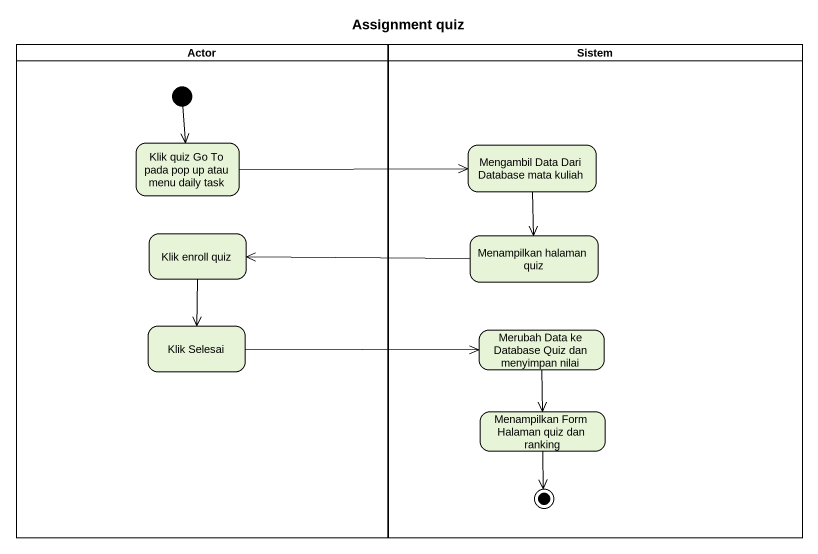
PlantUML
@startuml
title Assignment quiz
hide empty description
state "Actor" as Actor_ <<partition>> {
  state "Klik quiz Go To pada pop up atau menu daily task" as Klik_quiz_Go_To_pada_pop_up
  state "Klik enroll quiz" as Klik_enroll_quiz
  state "Klik Selesai" as Klik_Selesai
  [*] --> Klik_quiz_Go_To_pada_pop_up
}
state Sistem <<partition>> {
  state "Mengambil Data Dari Database mata kuliah" as Mengambil_Data_Dari
  state "Menampilkan halaman quiz" as Menampilkan_halaman_quiz
  state "Merubah Data ke Database Quiz dan menyimpan nilai" as Merubah_Data_ke_Database
  state "Menampilkan Form Halaman quiz dan ranking" as Menampilkan_Form_Halaman
  Menampilkan_Form_Halaman --> [*]
}
Klik_quiz_Go_To_pada_pop_up -right-> Mengambil_Data_Dari
Mengambil_Data_Dari --> Menampilkan_halaman_quiz
Klik_enroll_quiz --> Klik_Selesai
Menampilkan_halaman_quiz -left-> Klik_enroll_quiz
Klik_Selesai -right-> Merubah_Data_ke_Database
Merubah_Data_ke_Database --> Menampilkan_Form_Halaman
@enduml
